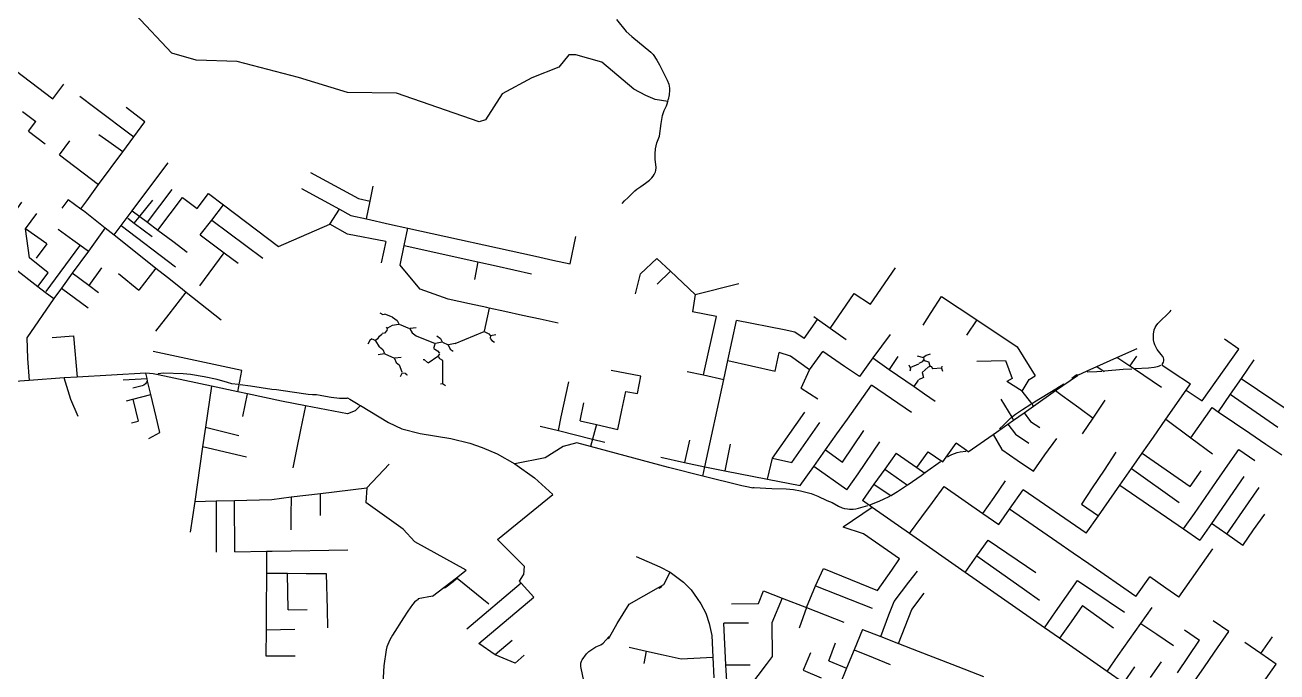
# Model space of a CAD drawing. Header units: metres. Extents: x 432891 to 477890, y 2556094 to 2581523.
# Drawn here: x 456458 to 461989, y 2569942 to 2572801 of the extents above; entities that cross this region are included whole.
import ezdxf

# ---------------------------------------------------------------- set-up
doc = ezdxf.new("R2010")
doc.units = ezdxf.units.M
for name, color, linetype in [('W10_PIPE_DN200', 8, 'Continuous'), ('W10_PIPE_DN250_400', 3, 'Continuous'), ('W10_PIPE_DN500_800', 30, 'Continuous')]:
    doc.layers.add(name, color=color, linetype=linetype)

msp = doc.modelspace()

# ---------------------------------------------------------------- linework, layer by layer
at = {"layer": 'W10_PIPE_DN200'}
for points in [[(459297.4, 2572463.2), (459242.5, 2572472.2), (459200.4, 2572489.1), (459148, 2572517.8), (459006.9, 2572636.8), (458891.3, 2572669.2), (458860.5, 2572669), (458816.2, 2572615.1), (458696.4, 2572567.8), (458566.7, 2572496.1), (458491.8, 2572381.8), (458464.2, 2572373.5), (458099, 2572499.8), (457882.3, 2572502.3), (457666.4, 2572568.2), (457394.8, 2572639.8), (457213.3, 2572645.4), (457106.2, 2572676.3), (456945.7, 2572846.7), (456847.9, 2573002.7), (456640.2, 2573168.2), (456537.2, 2573208.5), (456330.9, 2573219.4)], [(459071, 2572825), (459114.6, 2572771.7), (459138.7, 2572750.2), (459222.7, 2572680.6), (459232.9, 2572669.8), (459250, 2572645.1), (459261.7, 2572624.6), (459294.6, 2572557.3), (459301.9, 2572538.8), (459304.9, 2572522.1), (459305.3, 2572513), (459303.5, 2572492.9), (459299.3, 2572471.7)], [(456383.4, 2572625), (456580.7, 2572474.1)], [(456580.7, 2572474.1), (456629.9, 2572539.5)], [(456700.5, 2572486.1), (456766.9, 2572436)], [(459096.2, 2572012.2), (459106.3, 2572024.2), (459122.5, 2572039.1), (459151.7, 2572068.1), (459161.5, 2572075.7), (459178.2, 2572087), (459199.5, 2572101.8), (459217.4, 2572116), (459226.8, 2572125.3), (459232.6, 2572132.6), (459237.8, 2572140.5), (459243.9, 2572152.3), (459245.6, 2572158), (459246.2, 2572171.1), (459242.3, 2572208.4), (459242.1, 2572231.6), (459244, 2572253.4), (459246.2, 2572266.3), (459249.8, 2572279.8), (459260.5, 2572310.1), (459268.8, 2572365.3), (459275.1, 2572400.9), (459278.4, 2572413.6), (459281.9, 2572423.2), (459291.5, 2572444.2), (459296.3, 2572457.1), (459296.7, 2572459.3)], [(459297.4, 2572463.2), (459296.7, 2572459.3)], [(459297.9, 2572463.1), (459299.3, 2572471.7)], [(456447, 2572418.6), (456505.7, 2572374.2)], [(456766.9, 2572436), (456938, 2572306.6)], [(456938, 2572306.6), (456987.1, 2572373.5), (456904.9, 2572436.1)], [(456473.7, 2572331.5), (456505.7, 2572374.2)], [(456473.7, 2572331.5), (456547.2, 2572275.4)], [(456609.7, 2572227.6), (456655.8, 2572288.7)], [(456827.7, 2572285), (456784.1, 2572316.2)], [(456889.6, 2572240.8), (456827.7, 2572285)], [(456889.6, 2572240.8), (456938, 2572306.6)], [(456609.7, 2572227.6), (456782.9, 2572095.5)], [(456782.9, 2572095.5), (456889.6, 2572240.8)], [(457040.3, 2572125.2), (457090, 2572191.3)], [(456931.4, 2571980.3), (457040.3, 2572125.2)], [(457719.4, 2572148.7), (457930.9, 2572034.9), (457982.2, 2572023.2)], [(456730.9, 2572024.6), (456782.9, 2572095.5)], [(456999, 2571929.4), (457107.8, 2572073.9)], [(457679.9, 2572079), (457846.6, 2571987.3)], [(457982.2, 2572023.2), (457995.4, 2572088.7)], [(456441.5, 2572017.6), (456373.1, 2571919.1), (456400.7, 2571734.2), (456514.8, 2571645)], [(456646.5, 2572027.1), (456620.9, 2571991.2)], [(456648.9, 2572030.3), (456646.5, 2572027.1)], [(456648.9, 2572030.3), (456704.9, 2571989.3)], [(456704.9, 2571989.3), (456730.9, 2572024.6)], [(456967.2, 2571958.4), (457022.8, 2572027.3)], [(457282.7, 2571938.9), (457334.5, 2572005.9)], [(457334.5, 2572005.9), (457577.5, 2571821.6), (457805.2, 2571921.6)], [(457966.3, 2571944.1), (457982.2, 2572023.2)], [(456460.3, 2571899.7), (456509.5, 2571968)], [(456704.9, 2571989.3), (456716, 2571981.2), (456811.9, 2571904.4)], [(456911.6, 2571947.2), (456940.5, 2571925.3)], [(456940.5, 2571925.3), (456962.2, 2571952.1)], [(456964.6, 2571955.3), (456962.2, 2571952.1)], [(456964.8, 2571955.2), (456967.2, 2571958.4)], [(457805.2, 2571921.6), (457846.6, 2571987.3)], [(457846.6, 2571987.3), (457897.7, 2571959.2), (457966.3, 2571944.1)], [(457966.3, 2571944.1), (458068.2, 2571921.6)], [(456559.9, 2571705.6), (456477, 2571771.8), (456460.3, 2571899.7)], [(456554.6, 2571833.7), (456460.3, 2571899.7)], [(456603.9, 2571899.3), (456669, 2571851.8)], [(456882.6, 2571915.3), (457123.1, 2571732.2)], [(456940.5, 2571925.3), (457019.1, 2571865.7)], [(457044.8, 2571894.9), (457110.1, 2571845.7)], [(457231.9, 2571873.1), (457282.7, 2571938.9)], [(457282.7, 2571938.9), (457508.7, 2571770.3)], [(458051.6, 2571845), (457882.4, 2571876.9), (457805.2, 2571921.6)], [(458068.2, 2571921.6), (458149.3, 2571903.7)], [(458133, 2571826.1), (458149.3, 2571903.7)], [(458149.3, 2571903.7), (458713.1, 2571779.1)], [(456554.6, 2571833.7), (456507.3, 2571770.7)], [(456669, 2571851.8), (456700.3, 2571828.9)], [(456851.1, 2571873.3), (456997.4, 2571757.7), (457036.1, 2571726.9)], [(457110.1, 2571845.7), (457173.8, 2571797.8)], [(457231.9, 2571873.1), (457337.8, 2571794.1)], [(458051.6, 2571845), (458031, 2571749.7)], [(458866.8, 2571745.2), (458891.8, 2571867)], [(456698, 2571825.7), (456549.1, 2571623.2)], [(456700.3, 2571828.9), (456698, 2571825.7)], [(456700.3, 2571828.9), (456737.5, 2571801.8)], [(457230.7, 2571649), (457337.8, 2571794.1)], [(457337.8, 2571794.1), (457399.3, 2571748.2)], [(458143.1, 2571706.1), (458114.9, 2571739.5), (458133, 2571826.1)], [(458133, 2571826.1), (458459, 2571754)], [(458713.1, 2571779.1), (458790.4, 2571762.1)], [(456795.7, 2571728.5), (456740.1, 2571649.5)], [(457036.1, 2571726.9), (456960.8, 2571629.2)], [(457036.1, 2571726.9), (457087.4, 2571686)], [(458459, 2571754), (458443.2, 2571676.9)], [(458459, 2571754), (458539.5, 2571736.2)], [(458539.5, 2571736.2), (458617.7, 2571718.9)], [(458790.4, 2571762.1), (458866.8, 2571745.2)], [(459155, 2571613.1), (459177.4, 2571701.5), (459249.4, 2571768.8)], [(459249.4, 2571768.8), (459309.4, 2571712.9)], [(460193.6, 2571567.1), (460303.3, 2571728)], [(456514.8, 2571645), (456559.9, 2571705.6)], [(456740.1, 2571649.5), (456666.4, 2571703.8)], [(456870.4, 2571702.9), (456960.8, 2571629.2)], [(457087.4, 2571686), (457107.8, 2571669.8)], [(457107.8, 2571669.8), (457153.1, 2571633.7), (457169.5, 2571620.8)], [(458421, 2571569.1), (458326.9, 2571589.7), (458203.6, 2571634.3), (458143.1, 2571706.1)], [(458617.7, 2571718.9), (458696.1, 2571701.5)], [(459251.1, 2571655.6), (459309.4, 2571712.9)], [(459309.4, 2571712.9), (459419.4, 2571610.5)], [(456514.8, 2571645), (456546.8, 2571620), (456585.3, 2571592)], [(456618.9, 2571638.3), (456736.2, 2571550.7)], [(456782.9, 2571618), (456740.1, 2571649.5)], [(457094.5, 2571523.4), (457169.5, 2571620.8)], [(457169.5, 2571620.8), (457324.8, 2571498.3)], [(459419.4, 2571610.5), (459406.5, 2571534.2)], [(459419.4, 2571610.5), (459611.3, 2571658.9)], [(460014.6, 2571460.2), (460120.6, 2571615), (460193.6, 2571567.1)], [(458498, 2571552.2), (458421, 2571569.1)], [(460461.8, 2571530.8), (460506.6, 2571601.7)], [(460506.6, 2571601.7), (460663, 2571498.1)], [(457036.3, 2571447.9), (457094.5, 2571523.4)], [(458025.8, 2571529.3), (458038.8, 2571522.3), (458046.8, 2571523.3)], [(458080.9, 2571509.7), (458047.8, 2571523)], [(458081.8, 2571509.3), (458101.8, 2571495.3), (458109.8, 2571480.3)], [(458509.2, 2571549.8), (458487, 2571448.3)], [(458509.2, 2571549.8), (458498, 2571552.2)], [(458577.9, 2571534.7), (458509.2, 2571549.8)], [(458655.8, 2571517.7), (458577.9, 2571534.7)], [(458733.6, 2571500.6), (458655.8, 2571517.7)], [(458813.2, 2571483.2), (458733.6, 2571500.6)], [(459513.3, 2571513), (459406.5, 2571534.2)], [(459455.3, 2571254.7), (459513.3, 2571513)], [(459899.7, 2571416.4), (459958.7, 2571499.9)], [(459958.7, 2571499.9), (459943.3, 2571510.8)], [(460014.6, 2571460.2), (459958.7, 2571499.9)], [(460426.5, 2571474.7), (460461.8, 2571530.8)], [(461483.1, 2571303), (461484.4, 2571304.2), (461488.5, 2571311.3), (461489.6, 2571316.6), (461489.2, 2571325.1), (461487.7, 2571330.7), (461485.2, 2571335.6), (461478.2, 2571345.2), (461460.5, 2571366.4), (461449.2, 2571387.2), (461446.6, 2571396.4), (461444.6, 2571409.7), (461444.3, 2571434.8), (461447.1, 2571453.4), (461451.9, 2571464.6), (461455.9, 2571471.5), (461463.7, 2571481.8), (461517.6, 2571535.4), (461522, 2571540.3)], [(458057.8, 2571460.3), (458055.8, 2571451.3), (458046.8, 2571439.3), (458035.8, 2571437.3)], [(458052.8, 2571466.3), (458057.8, 2571460.3)], [(458080, 2571472.8), (458058.7, 2571460.8)], [(458109.8, 2571479.3), (458107.8, 2571477.3), (458080.8, 2571473.3)], [(458110.8, 2571479.3), (458156.8, 2571459.3)], [(458157.8, 2571458.3), (458167.8, 2571440.3), (458185.8, 2571427.3)], [(458185.8, 2571463.3), (458158.8, 2571459.3)], [(458358.8, 2571393.7), (458485.9, 2571447)], [(458486.8, 2571447.3), (458507.8, 2571436.3), (458514.8, 2571427.3)], [(459563.5, 2571317.8), (459602, 2571495.4)], [(459812.1, 2571453.7), (459602, 2571495.4)], [(459899.7, 2571416.4), (459859.4, 2571444.3), (459812.1, 2571453.7)], [(460086.2, 2571409.5), (460014.6, 2571460.2)], [(460663, 2571498.1), (460617.8, 2571429.9)], [(460663, 2571498.1), (460841.8, 2571379.6), (460921, 2571251.1)], [(456577, 2571419.9), (456672.6, 2571427.3), (456688.4, 2571245.5)], [(457989.8, 2571414.3), (457981.8, 2571407.3), (457972.8, 2571391.3)], [(457991.8, 2571414.3), (458005.8, 2571407.3)], [(458022.8, 2571425.3), (458015.8, 2571414.3), (458006.8, 2571407.3)], [(458023.3, 2571379.2), (458007.4, 2571405.5)], [(458023.6, 2571426), (458035.1, 2571436.7)], [(458186.7, 2571426.9), (458269.9, 2571393.7)], [(458264.2, 2571372.3), (458270.5, 2571392.4)], [(458300.8, 2571399.3), (458270.8, 2571393.3)], [(458277.8, 2571427.3), (458292.8, 2571416.3), (458300.8, 2571400.3)], [(458301.8, 2571399.3), (458326.8, 2571388.3)], [(458357.8, 2571393.3), (458328.8, 2571388.3)], [(458514.8, 2571427.3), (458512.8, 2571417.3)], [(458512.8, 2571416.3), (458519.8, 2571406.3), (458532.8, 2571399.3)], [(458537.8, 2571432.3), (458514.8, 2571427.3)], [(460279.7, 2571434), (460204, 2571329.6)], [(461820.9, 2571368.7), (461758, 2571413.3)], [(457398.3, 2571180.3), (457415.1, 2571274.2), (457024.3, 2571358.1)], [(458045.8, 2571348.3), (458017.8, 2571343.3)], [(458023.8, 2571378.3), (458038.8, 2571367.3), (458046.8, 2571349.3)], [(458047.8, 2571348.3), (458089.8, 2571328.3)], [(458239.7, 2571307.9), (458282, 2571337.8)], [(458263.8, 2571371.3), (458280.8, 2571361.3), (458288.8, 2571350.3)], [(458283.8, 2571338.3), (458282, 2571337.8)], [(458288.8, 2571348.3), (458283.8, 2571339.3)], [(458283.8, 2571338.3), (458289.8, 2571327.3), (458302.8, 2571319.3)], [(458327.8, 2571387.3), (458336.8, 2571368.3), (458349.8, 2571359.3)], [(459563.5, 2571317.8), (459771.8, 2571271.7), (459790, 2571353.9)], [(459923.5, 2571277.9), (459839.3, 2571338.2), (459790, 2571353.9)], [(459923.5, 2571277.9), (459983.5, 2571358.6)], [(460078.9, 2571292.7), (459983.5, 2571358.6)], [(460314.4, 2571336.6), (460276.6, 2571279.3)], [(460400.3, 2571339), (460428.3, 2571332)], [(460457.3, 2571347), (460439.3, 2571341), (460428.3, 2571332)], [(461282.4, 2571331.8), (461371.9, 2571372.2)], [(461338.8, 2571293.8), (461370.3, 2571337.2)], [(461659, 2571140.1), (461820.9, 2571368.7)], [(458090.8, 2571327.3), (458097.8, 2571309.3), (458111.8, 2571298.3)], [(458119.8, 2571332.3), (458091.8, 2571328.3)], [(458124.4, 2571266.3), (458112.2, 2571297.4)], [(458216.8, 2571323.3), (458220.8, 2571322.3), (458237.8, 2571308.3)], [(458302.9, 2571318.3), (458301.8, 2571217.3)], [(459545.6, 2571235.2), (459563.5, 2571317.8)], [(459887.5, 2571195.8), (459923.5, 2571277.9)], [(460144.5, 2571247.5), (460078.9, 2571292.7)], [(460204, 2571329.6), (460144.5, 2571247.5)], [(460204, 2571329.6), (460276.6, 2571279.3)], [(460276.6, 2571279.3), (460386, 2571203.6)], [(460362.3, 2571299), (460368.2, 2571286.5)], [(460368.2, 2571286.5), (460370.3, 2571282), (460367.3, 2571272)], [(460369.1, 2571286.9), (460406.4, 2571304.5)], [(460428.3, 2571322), (460421.3, 2571312), (460407.3, 2571305)], [(460422.1, 2571265.6), (460448.6, 2571289.3)], [(460428.3, 2571332), (460429.3, 2571323)], [(460429.3, 2571322), (460434.3, 2571317), (460451.3, 2571313)], [(460449.3, 2571290), (460458.1, 2571292.9)], [(460457.8, 2571293.8), (460451.7, 2571312)], [(460458.1, 2571292.9), (460458.3, 2571293), (460462.3, 2571292), (460467.3, 2571282)], [(460506.3, 2571284.9), (460468.3, 2571282)], [(460509.3, 2571293), (460507.3, 2571285)], [(460507.3, 2571285), (460512.3, 2571272)], [(460663.7, 2571315.8), (460789.6, 2571318.3), (460819.1, 2571239.2), (460796.3, 2571225.2)], [(461150.7, 2571272.4), (461193.5, 2571291.7)], [(461193.5, 2571291.7), (461282.4, 2571331.8)], [(461193.5, 2571291.7), (461225.4, 2571269.7)], [(461227.7, 2571273), (461309.5, 2571280), (461348.8, 2571282.2)], [(461338.8, 2571293.8), (461282.4, 2571331.8)], [(461359.8, 2571279.6), (461338.8, 2571293.8)], [(461359.8, 2571279.6), (461362, 2571282.9)], [(461478.8, 2571199.1), (461359.8, 2571279.6)], [(461362, 2571282.9), (461422.5, 2571286.2), (461447.4, 2571289.4), (461461.7, 2571292.5), (461470.4, 2571295), (461476.5, 2571297.8)], [(461480.9, 2571299.7), (461483.1, 2571303)], [(461480.9, 2571299.7), (461527, 2571269)], [(461887.4, 2571321.6), (461830.8, 2571239.4)], [(456692.7, 2571071.2), (456659.7, 2571145.6), (456630.7, 2571241.5)], [(456891.2, 2571233.8), (456996.7, 2571238.3)], [(456995.4, 2571226.2), (456992.8, 2571219.4), (456990.4, 2571216.1), (456982.8, 2571209.6), (456975, 2571206.5), (456934.4, 2571196.4)], [(456996.7, 2571238.3), (456990.8, 2571262.5)], [(456999.3, 2571227.2), (456995.4, 2571226.2)], [(456999.3, 2571227.2), (456996.7, 2571238.3)], [(457013.4, 2571168.8), (456999.3, 2571227.2)], [(457045.9, 2571255.4), (457046.7, 2571259.3)], [(457399.9, 2571212.2), (457371.2, 2571216.1), (457352.1, 2571220.7), (457306.9, 2571234.6), (457249.9, 2571246.7), (457189.4, 2571257.2), (457156.8, 2571259.4), (457069.4, 2571262.1), (457046.7, 2571259.3)], [(458124.8, 2571264.3), (458114.8, 2571246.3)], [(458125.8, 2571264.3), (458136.8, 2571262.3), (458141.8, 2571257.3), (458147.8, 2571255.3)], [(458827.3, 2571070.1), (458860, 2571223.8)], [(459112.8, 2571182.1), (459163.9, 2571172.1), (459179.1, 2571249.7), (459047.7, 2571274.6)], [(459383.7, 2571270.3), (459455.3, 2571254.7)], [(459455.3, 2571254.7), (459545.6, 2571235.2)], [(459461.9, 2570848.4), (459545.6, 2571235.2)], [(460386, 2571203.6), (460405.7, 2571232.1)], [(460427.3, 2571243), (460406.3, 2571233)], [(460421.3, 2571265), (460428.3, 2571244)], [(460863.2, 2571183.6), (460796.3, 2571225.2)], [(460863.2, 2571183.6), (460894.4, 2571234.7), (460921, 2571251.1)], [(461011.6, 2571185.3), (461108.2, 2571252.8)], [(461083.6, 2571240.5), (461095.4, 2571249.7), (461105.9, 2571256.1)], [(461108.2, 2571252.8), (461105.9, 2571256.1)], [(461108.2, 2571252.8), (461110.1, 2571254.1), (461150.7, 2571272.4)], [(461150.7, 2571272.4), (461152.3, 2571268.8)], [(461152.3, 2571268.8), (461193.6, 2571270.1), (461215.1, 2571271.9)], [(461225.4, 2571269.7), (461227.7, 2571273)], [(461527, 2571269), (461607.2, 2571215.7)], [(461830.8, 2571239.4), (461783.1, 2571170.1)], [(461830.8, 2571239.4), (462043.9, 2571096.1)], [(456933.8, 2571148.1), (457013.4, 2571168.8)], [(457037.2, 2571070.1), (457013.4, 2571168.8)], [(457281.3, 2571205.2), (457255, 2571023.7)], [(457881, 2571150.5), (457872.8, 2571149.9), (457846.9, 2571150.2), (457809.8, 2571154.8), (457784.7, 2571159.1), (457761.7, 2571164.3), (457744.9, 2571166.5), (457728.2, 2571166.5), (457708.7, 2571168.6), (457637.5, 2571179.1), (457569.3, 2571188.3), (457547.7, 2571190.5), (457454, 2571204.9), (457407.9, 2571211.1)], [(457420, 2571071.7), (457441, 2571171.2)], [(458293.8, 2571215.3), (458301.8, 2571216.3)], [(458301.8, 2571216.3), (458315.8, 2571208.3)], [(459095.4, 2571098.9), (459112.8, 2571182.1)], [(459887.5, 2571195.8), (459960.5, 2571149.3)], [(460091.5, 2571059.7), (460198.5, 2571210.2)], [(460375.2, 2571088.3), (460198.5, 2571210.2)], [(460386, 2571203.6), (460432.8, 2571171.2)], [(460432.8, 2571171.2), (460479.1, 2571139.1)], [(460906, 2571128.2), (460863.2, 2571183.6)], [(460909.2, 2571130.6), (460918.1, 2571136.4), (461012.8, 2571193.8), (461016.9, 2571196.2), (461048, 2571215.6)], [(460914.4, 2571117.4), (461011.6, 2571185.3)], [(461011.6, 2571185.3), (461040.6, 2571164.2)], [(461498.7, 2571058.7), (461588.9, 2571187.7)], [(461588.9, 2571187.7), (461607.2, 2571215.7)], [(461588.9, 2571187.7), (461659, 2571140.1)], [(461783.1, 2571170.1), (461729.6, 2571092.3)], [(461783.1, 2571170.1), (461993.8, 2571024.5)], [(456905.4, 2571140.6), (456933.8, 2571148.1)], [(456933.8, 2571148.1), (456957.7, 2571050.3)], [(457697.1, 2571118.8), (457675, 2571012.1)], [(457883.1, 2571153.9), (457881, 2571150.5)], [(457883.1, 2571153.9), (457893.5, 2571147.5), (457929.9, 2571125.6), (457938.6, 2571120.3), (457939.9, 2571119.5)], [(458910, 2571051.6), (458926.5, 2571131.2)], [(460769.5, 2571147.9), (460817.6, 2571068.8)], [(460821, 2571070.8), (460833.6, 2571081.2), (460865, 2571102.5), (460902.4, 2571126.3)], [(460872, 2571087.8), (460914.4, 2571117.4)], [(460906, 2571128.2), (460909.2, 2571130.6)], [(460914.4, 2571117.4), (460906, 2571128.2)], [(461040.6, 2571164.2), (461114.2, 2571110.7)], [(461177.9, 2571064.4), (461230.2, 2571142.7)], [(457005, 2570973.4), (457054.1, 2571000), (457037.2, 2571070.1)], [(458814.2, 2571008.7), (458827.3, 2571070.1)], [(458982.3, 2571035.4), (459077.7, 2571014.1), (459095.4, 2571098.9)], [(459760.2, 2570886.4), (459902.8, 2571090.7)], [(460045, 2570994.3), (460091.5, 2571059.7)], [(460763.3, 2571016.6), (460782.7, 2571033.6), (460814, 2571065.1), (460814.8, 2571065.7)], [(460818.2, 2571067.8), (460814.8, 2571065.7)], [(460817.6, 2571068.8), (460821, 2571070.8)], [(460818.2, 2571067.8), (460825.7, 2571055.4)], [(460825.7, 2571055.4), (460872, 2571087.8)], [(460872, 2571087.8), (460900, 2571049.2), (460941.7, 2571022.1)], [(461114.2, 2571110.7), (461177.9, 2571064.4)], [(461130.8, 2570994), (461177.9, 2571064.4)], [(461443.4, 2570979.6), (461498.7, 2571058.7)], [(461498.7, 2571058.7), (461609.6, 2570976.2)], [(461609.6, 2570976.2), (461702.7, 2571110.5)], [(461702.7, 2571110.5), (461729.6, 2571092.3)], [(461729.6, 2571092.3), (461801.3, 2571043.7)], [(456928.9, 2571043.1), (456957.7, 2571050.3)], [(457255, 2571023.7), (457242.5, 2570937.1)], [(457255, 2571023.7), (457402.3, 2570987.7)], [(457675, 2571012.1), (457657.1, 2570925.5)], [(458734.5, 2571028.4), (458814.2, 2571008.7)], [(458814.2, 2571008.7), (458965.6, 2570971.1)], [(458910, 2571051.6), (458982.3, 2571035.4)], [(458982.3, 2571035.4), (458965.6, 2570971.1)], [(459760.2, 2570886.4), (459846.4, 2570867.4), (459969.9, 2571045.2)], [(460069.2, 2570868.6), (460164, 2571009.2)], [(460735.3, 2570992.2), (460800.4, 2571037.7)], [(460800.4, 2571037.7), (460825.7, 2571055.4)], [(460800.4, 2571037.7), (460834.6, 2570992.6), (460893.4, 2570952.7)], [(461801.3, 2571043.7), (461869.8, 2570997.3)], [(458965.6, 2570971.1), (458957, 2570938.1)], [(458965.6, 2570971.1), (459019.8, 2570957.6)], [(459393.8, 2570967), (459372, 2570868.2)], [(459573.3, 2570948.9), (459549.3, 2570831.3)], [(459994.4, 2570923.1), (460045, 2570994.3)], [(460138.3, 2570818.2), (460235.2, 2570959.5)], [(460512.8, 2570870.9), (460571.6, 2570952.7)], [(460617.5, 2570921), (460571.6, 2570952.7)], [(460625.5, 2570915.5), (460735.3, 2570992.2)], [(460735.3, 2570992.2), (460773.7, 2570925.7), (460842, 2570878.8)], [(460964.2, 2570901.5), (461016.3, 2570974.1)], [(461393.9, 2570908.8), (461443.4, 2570979.6)], [(461609.6, 2570976.2), (461704.2, 2570905.7)], [(461869.8, 2570997.3), (461941, 2570949)], [(461941, 2570949), (462010.7, 2570901.8)], [(457242.5, 2570937.1), (457230.3, 2570853.1)], [(457436.7, 2570891.9), (457242.5, 2570937.1)], [(457657.1, 2570925.5), (457640.4, 2570844.5)], [(459267.3, 2570891.2), (459372, 2570868.2)], [(459942.4, 2570850), (459994.4, 2570923.1)], [(459994.4, 2570923.1), (460069.2, 2570868.6)], [(460306.5, 2570909.8), (460256.1, 2570838.9)], [(460306.5, 2570909.8), (460398.9, 2570845.4)], [(460398.9, 2570845.4), (460448.5, 2570915.5), (460512.8, 2570870.9)], [(460533.4, 2570892.7), (460537.6, 2570895.3), (460552.8, 2570902.6), (460576.7, 2570911.7), (460589.3, 2570914.8), (460615.2, 2570917.8)], [(460617.5, 2570921), (460615.2, 2570917.8)], [(460625.5, 2570915.5), (460617.5, 2570921)], [(460913, 2570830), (460964.2, 2570901.5)], [(461276.9, 2570912.9), (461225.3, 2570834.6)], [(461346.6, 2570841.2), (461393.9, 2570908.8)], [(461393.9, 2570908.8), (461606.6, 2570762.2)], [(461771.7, 2570855.4), (461820.4, 2570925.8)], [(461820.4, 2570925.8), (461891.4, 2570876.5)], [(457230.3, 2570853.1), (457207.5, 2570695.5)], [(458066.9, 2570860.3), (457967.6, 2570756.5)], [(458622.3, 2570862.7), (458708.9, 2570800.6), (458789.9, 2570726.5)], [(459372, 2570868.2), (459461.9, 2570848.4)], [(459461.9, 2570848.4), (459549.3, 2570831.3)], [(459738.9, 2570794.2), (459760.2, 2570886.4)], [(459738.9, 2570794.2), (459882.7, 2570766), (459942.4, 2570850)], [(460089.6, 2570747.2), (459942.4, 2570850)], [(460256.1, 2570838.9), (460208.7, 2570772)], [(460256.1, 2570838.9), (460357.3, 2570768)], [(460398.9, 2570845.4), (460433.6, 2570821.2)], [(460435.9, 2570824.5), (460503.1, 2570872.8)], [(460842, 2570878.8), (460913, 2570830)], [(461346.6, 2570841.2), (461557.4, 2570691.1)], [(461722.4, 2570784.2), (461771.7, 2570855.4)], [(459624.6, 2570764.1), (459452.9, 2570807.1)], [(459549.3, 2570831.3), (459738.9, 2570794.2)], [(460089.6, 2570747.2), (460138.3, 2570818.2)], [(460359.6, 2570771.3), (460417, 2570810.9), (460429, 2570819.5)], [(460433.6, 2570821.2), (460435.9, 2570824.5)], [(460739.8, 2570713.4), (460790.4, 2570786.4)], [(461225.3, 2570834.6), (461172.9, 2570755.2)], [(461606.6, 2570762.2), (461654.6, 2570831.6)], [(461624.8, 2570643.1), (461722.4, 2570784.2)], [(461842.7, 2570805.6), (461699.8, 2570597.9)], [(457633.1, 2570715.6), (457763, 2570731.5)], [(457763, 2570731.5), (457967.6, 2570756.5)], [(457763.2, 2570633.4), (457763, 2570731.5)], [(457967.6, 2570756.5), (457963.4, 2570691)], [(458545.7, 2570527.5), (458789.9, 2570726.5)], [(459673.2, 2570753.9), (459654.1, 2570759.5), (459624.6, 2570764.1)], [(459673.2, 2570753.9), (459674.3, 2570757.7)], [(459674.3, 2570757.7), (459679.1, 2570757.3), (459758.1, 2570753.5), (459821.5, 2570751.9), (459853.2, 2570748.8), (459884.4, 2570742.6), (459930.6, 2570730.7), (459960.4, 2570719.6), (460000, 2570700.4), (460023.6, 2570691.2), (460051.8, 2570674.8), (460067.8, 2570668.1), (460078.6, 2570665), (460091.9, 2570662.6), (460101.3, 2570661.8), (460116.5, 2570662.1), (460129.1, 2570663.8), (460140.9, 2570666.4), (460181.2, 2570678.2)], [(460208.7, 2570772), (460157.4, 2570699.8)], [(460208.7, 2570772), (460284.2, 2570720.8)], [(460284.2, 2570720.8), (460286.5, 2570724.1)], [(460286.5, 2570724.1), (460313, 2570740), (460352.6, 2570766.4)], [(460357.3, 2570768), (460359.6, 2570771.3)], [(461172.9, 2570755.2), (461125.8, 2570683.8)], [(461295.2, 2570767.6), (461577, 2570574.1)], [(461863, 2570689), (461910.7, 2570758.1)], [(457207.5, 2570695.5), (457187.8, 2570560)], [(457207.5, 2570695.5), (457301.8, 2570698.2)], [(457301.8, 2570698.2), (457383.1, 2570700.5)], [(457301.8, 2570698.2), (457302.4, 2570558.2)], [(457383.1, 2570700.5), (457547.7, 2570705.1)], [(457385.2, 2570472.9), (457383.1, 2570700.5)], [(457547.7, 2570705.1), (457633.1, 2570715.6)], [(457633.1, 2570715.6), (457632.9, 2570633.5)], [(458407.5, 2570392.6), (458180.6, 2570516.7), (458129, 2570573.8), (457963.4, 2570691)], [(460188.6, 2570678), (460157.4, 2570699.8)], [(460188.6, 2570678), (460190.9, 2570681.2)], [(460200.5, 2570669.7), (460188.6, 2570678)], [(460190.9, 2570681.2), (460224.3, 2570693.7), (460247.3, 2570703.7), (460278.8, 2570719.6), (460278.9, 2570719.6)], [(460690.4, 2570642.2), (460739.8, 2570713.4)], [(461125.8, 2570683.8), (461200.6, 2570632.4)], [(461767.5, 2570550.7), (461863, 2570689)], [(457632.9, 2570633.5), (457632.7, 2570571.1)], [(461016.5, 2570517.5), (460808.1, 2570661.2)], [(461577, 2570574.1), (461624.8, 2570643.1)], [(461886.4, 2570570), (461935.3, 2570639.1)], [(457302.4, 2570558.2), (457302.8, 2570471.5)], [(461577, 2570574.1), (461649.3, 2570524.5)], [(461699.8, 2570597.9), (461649.3, 2570524.5)], [(461767.5, 2570550.7), (461699.8, 2570597.9)], [(461838, 2570501.6), (461886.4, 2570570)], [(458545.7, 2570527.5), (458663.8, 2570409.3), (458660.2, 2570371.6)], [(460612.4, 2570382), (460366.1, 2570554)], [(460664, 2570455.6), (460712.8, 2570525.2)], [(460712.8, 2570525.2), (460924, 2570381.5)], [(461089.5, 2570467.2), (461016.5, 2570517.5)], [(461838, 2570501.6), (461767.5, 2570550.7)], [(457385.2, 2570472.9), (457524.8, 2570475.4)], [(457524.8, 2570475.4), (457524.2, 2570377.9)], [(457524.8, 2570475.4), (457549.5, 2570475.8)], [(457549.5, 2570475.8), (457883.8, 2570481.6)], [(459157.5, 2570452.6), (459262.8, 2570407.4), (459308.1, 2570383.7)], [(460612.4, 2570382), (460664, 2570455.6)], [(460664, 2570455.6), (460873.2, 2570306.8)], [(461158.5, 2570419.6), (461089.5, 2570467.2)], [(461555.7, 2570273.5), (461705.8, 2570485.7)], [(458364, 2570359), (458407.5, 2570392.6)], [(461366.1, 2570276.5), (461158.5, 2570419.6)], [(457524.2, 2570377.9), (457523.1, 2570215.3)], [(457618.2, 2570377.2), (457524.2, 2570377.9)], [(457700.4, 2570376.7), (457618.2, 2570377.2)], [(457620, 2570217), (457618.2, 2570377.2)], [(457794.1, 2570219.8), (457789.7, 2570376.1), (457700.4, 2570376.7)], [(458258.7, 2570277.7), (458364, 2570359)], [(458364.1, 2570353.8), (458348.8, 2570340.8), (458318, 2570317.6), (458310.7, 2570312.8)], [(458364, 2570359), (458366.6, 2570356.9)], [(458366.6, 2570356.9), (458364.1, 2570353.8)], [(458366.6, 2570356.9), (458507.7, 2570244.1)], [(458642.6, 2570344), (458660.2, 2570371.6)], [(458650.5, 2570335.2), (458642.6, 2570344)], [(459257.1, 2570316), (459279.7, 2570328.8), (459308.1, 2570383.7)], [(459308.1, 2570383.7), (459367.9, 2570339.6), (459400.9, 2570305), (459426.9, 2570267.7)], [(460274.5, 2570195.5), (460298.2, 2570253.1), (460363.4, 2570338.9)], [(460363.4, 2570338.9), (460401, 2570388.4)], [(460961.9, 2570137.8), (460612.4, 2570382)], [(461011.3, 2570208.6), (461107.4, 2570346.4)], [(461107.4, 2570346.4), (461175.9, 2570300.5)], [(461366.1, 2570276.5), (461427, 2570362.3)], [(461498.2, 2570313.2), (461427, 2570362.3)], [(458650.5, 2570335.2), (458410.3, 2570132)], [(458706, 2570273.5), (458650.5, 2570335.2)], [(459040.1, 2570096.1), (459074.8, 2570156), (459126.7, 2570241.8), (459257.1, 2570316)], [(459257.1, 2570316), (459259.1, 2570312.5)], [(459259.1, 2570312.5), (459264.7, 2570315), (459270.2, 2570318.2), (459272.1, 2570319.9)], [(459579.8, 2570244), (459698.6, 2570244.7), (459721.3, 2570300.8)], [(459721.3, 2570300.8), (459803.5, 2570268.7)], [(459950.4, 2570323.2), (460200.2, 2570224.8)], [(460317.1, 2570068.4), (460376.4, 2570218.7), (460430.9, 2570291.2)], [(460873.2, 2570306.8), (460940, 2570259.3)], [(461175.9, 2570300.5), (461316.3, 2570206.4)], [(461555.7, 2570273.5), (461498.2, 2570313.2)], [(458192.9, 2570261), (458187.4, 2570257.7), (458178.7, 2570250.4), (458169.6, 2570240.1), (458149.1, 2570211.1), (458129.6, 2570181.5), (458080.7, 2570104.5), (458069.6, 2570085), (458056.6, 2570053.1), (458052.9, 2570039.8), (458043.4, 2569969.9), (458035.9, 2569839.6), (458033.2, 2569818.8), (458022.3, 2569768.1), (457997.8, 2569667), (457990.4, 2569626.2), (457986.9, 2569592.7), (457984, 2569484.5)], [(458194.2, 2570264.8), (458192.9, 2570261)], [(458258.7, 2570277.7), (458194.2, 2570264.8)], [(458463.3, 2570068.5), (458706, 2570273.5)], [(459426.9, 2570267.7), (459443.9, 2570243.3), (459465.5, 2570201.6), (459480.3, 2570156.5)], [(459911.3, 2570226.7), (459878.7, 2570136.2)], [(459911.3, 2570226.7), (460075, 2570162.8)], [(461130.9, 2570236.5), (461079.4, 2570163.4)], [(461130.9, 2570236.5), (461267.3, 2570137.4)], [(461388, 2570156.7), (461437.8, 2570227.5)], [(457523.1, 2570215.3), (457522.6, 2570128.1)], [(457620, 2570217), (457704.6, 2570218.4)], [(457796.4, 2570137), (457794.1, 2570219.8)], [(460238.5, 2570099.1), (460274.5, 2570195.5)], [(460961.9, 2570137.8), (461011.3, 2570208.6)], [(457522.6, 2570128.1), (457521.8, 2570013.4), (457651.4, 2570013.4)], [(457522.6, 2570128.1), (457649.6, 2570132.2)], [(459480.3, 2570156.5), (459491.8, 2570103.6), (459496.7, 2570008.5)], [(459654.3, 2570158.5), (459545.6, 2570157.3)], [(459554.8, 2569974.1), (459545.6, 2570157.3)], [(460158.5, 2570130.3), (460121.5, 2570040)], [(460158.5, 2570130.3), (460238.5, 2570099.1)], [(461028.6, 2570091.3), (460961.9, 2570137.8)], [(461079.4, 2570163.4), (461028.6, 2570091.3)], [(461338.2, 2570085.9), (461388, 2570156.7)], [(461388, 2570156.7), (461458.1, 2570108.8)], [(461581.6, 2570128.2), (461647.9, 2570082.3)], [(461777, 2570120.8), (461707.3, 2570169)], [(461714, 2570029.9), (461777, 2570120.8)], [(458535.1, 2570018.8), (458463.3, 2570068.5)], [(458609.9, 2570081.1), (458535.1, 2570018.8)], [(459017.2, 2569693.9), (458996.1, 2569716.2), (458969.9, 2569747.5), (458958.1, 2569768.3), (458955, 2569775.5), (458951.6, 2569789.1), (458942.7, 2569839.7), (458922.6, 2569924.1), (458913.1, 2569967.2), (458913, 2569980.8), (458915.8, 2569990), (458919.9, 2569996.4), (458938.5, 2570022), (458944.7, 2570028.9), (458949.5, 2570032.8), (458980.4, 2570053.6), (459002, 2570062.8), (459012, 2570069.1), (459036.6, 2570098.1)], [(459035.9, 2570088.9), (459040.1, 2570096.1)], [(459040.1, 2570096.1), (459036.6, 2570098.1)], [(460008.9, 2569992.3), (460039.2, 2570070.5)], [(460238.5, 2570099.1), (460317.1, 2570068.4)], [(460317.1, 2570068.4), (460403.8, 2570034.6)], [(461238.6, 2569944.5), (461028.6, 2570091.3)], [(461288.3, 2570015.1), (461338.2, 2570085.9)], [(461458.1, 2570108.8), (461531.6, 2570058.6)], [(461549.4, 2569938.7), (461647.9, 2570082.3)], [(461917.6, 2570023.8), (461847.1, 2570072.5)], [(461917.6, 2570023.8), (461970, 2570098.1)], [(458622.9, 2569981.8), (458535.1, 2570018.8)], [(458662.5, 2570015.9), (458622.9, 2569981.8)], [(459127, 2570051.5), (459204, 2570034.6)], [(459194, 2569980.5), (459204, 2570034.6)], [(459204, 2570034.6), (459277.3, 2570018.6)], [(459277.3, 2570018.6), (459357.2, 2570001.1), (459496.7, 2570008.5)], [(459496.7, 2570008.5), (459501.5, 2569916.6)], [(459928.9, 2570026.6), (459896, 2569949.9), (459975.6, 2569916.3)], [(460121.5, 2570040), (460088, 2569958.5)], [(460121.5, 2570040), (460205.4, 2570005.7)], [(460205.4, 2570005.7), (460280.8, 2569974.9)], [(460403.8, 2570034.6), (460552.6, 2569976.6)], [(461238.6, 2569944.5), (461288.3, 2570015.1)], [(461665.8, 2569960.4), (461714, 2570029.9)], [(461985.7, 2569976.8), (461917.6, 2570023.8)], [(459554.8, 2569974.1), (459661.2, 2569974.6)], [(459559.5, 2569878.7), (459554.8, 2569974.1)], [(460008.9, 2569992.3), (460088, 2569958.5)], [(460088, 2569958.5), (460056.6, 2569882.1)], [(460552.6, 2569976.6), (460692.3, 2569922.1)], [(461360.4, 2569965.5), (461311.4, 2569893.7)], [(461430.1, 2569917.4), (461480, 2569986.8)], [(461617.9, 2569891.3), (461665.8, 2569960.4)], [(461922.7, 2569886.6), (461985.7, 2569976.8)], [(461311.4, 2569893.7), (461238.6, 2569944.5)]]:
    msp.add_lwpolyline(points, dxfattribs=at)
at = {"layer": 'W10_PIPE_DN250_400'}
for points in [[(457218.3, 2571990), (457268, 2572056.3)], [(457268, 2572056.3), (457334.5, 2572005.9)], [(457044.8, 2571894.9), (457153.9, 2572038.9)], [(457153.9, 2572038.9), (457218.3, 2571990)], [(456882.6, 2571915.3), (456931.4, 2571980.3)], [(456931.4, 2571980.3), (456964.6, 2571955.3)], [(456964.8, 2571955.2), (456999, 2571929.4)], [(456811.9, 2571904.4), (456737.5, 2571801.8)], [(456811.9, 2571904.4), (456851.1, 2571873.3)], [(456851.1, 2571873.3), (456882.6, 2571915.3)], [(456999, 2571929.4), (457044.8, 2571894.9)], [(456737.5, 2571801.8), (456666.4, 2571703.8)], [(456666.4, 2571703.8), (456618.9, 2571638.3)], [(456618.9, 2571638.3), (456585.3, 2571592)], [(456585.3, 2571592), (456465.3, 2571418.6)], [(456465.3, 2571418.6), (456468.9, 2571327.3)], [(456468.9, 2571327.3), (456475.4, 2571230.8)], [(456630.7, 2571241.5), (456475.4, 2571230.8)], [(456688.4, 2571245.5), (456630.7, 2571241.5)], [(456990.8, 2571262.5), (456688.4, 2571245.5)], [(457045.9, 2571255.4), (457024.5, 2571259.9), (456990.8, 2571262.5)], [(457281.3, 2571205.2), (457045.9, 2571255.4)], [(457398.3, 2571180.3), (457281.3, 2571205.2)], [(457441, 2571171.2), (457398.3, 2571180.3)], [(457697.1, 2571118.8), (457591, 2571139.3), (457441, 2571171.2)], [(457939.9, 2571119.5), (457916.9, 2571096.5), (457883.2, 2571082.9), (457697.1, 2571118.8)], [(457939.9, 2571119.5), (458063.7, 2571044.2), (458123.1, 2571016), (458204.4, 2570996.3), (458339, 2570973.7), (458423.7, 2570952.9), (458477.4, 2570934.5), (458543.9, 2570906.5), (458622.3, 2570862.7)], [(458957, 2570938.1), (458895.4, 2570954.7), (458836.1, 2570939.2), (458756.6, 2570888.3), (458622.3, 2570862.7)], [(459452.9, 2570807.1), (459301.3, 2570845.1), (458957, 2570938.1)], [(459452.9, 2570807.1), (459461.9, 2570848.4)], [(461295.2, 2570767.6), (461346.6, 2570841.2)], [(460466.8, 2570691.3), (460518.6, 2570761.9)], [(460518.6, 2570761.9), (460690.4, 2570642.2)], [(460808.1, 2570661.2), (460868.7, 2570747.7)], [(461147, 2570555.6), (460868.7, 2570747.7)], [(461200.6, 2570632.4), (461295.2, 2570767.6)], [(460366.1, 2570554), (460200.5, 2570669.7)], [(460420.6, 2570628.3), (460466.8, 2570691.3)], [(460366.1, 2570554), (460420.6, 2570628.3)], [(460690.4, 2570642.2), (460760.5, 2570593.3)], [(460760.5, 2570593.3), (460808.1, 2570661.2)], [(461147, 2570555.6), (461200.6, 2570632.4)]]:
    msp.add_lwpolyline(points, dxfattribs=at)
at = {"layer": 'W10_PIPE_DN500_800'}
for points in [[(456475.4, 2571230.8), (456271.8, 2571215.3), (456271.8, 2571215.3)], [(460200.5, 2570669.7), (460072.7, 2570582.1)], [(460322, 2570442.8), (460161.9, 2570553.1), (460072.7, 2570582.1)], [(459950.4, 2570323.2), (459986.4, 2570399.7)], [(459986.4, 2570399.7), (460224.9, 2570302.4)], [(460224.9, 2570302.4), (460287.4, 2570392.7)], [(460287.4, 2570392.7), (460322, 2570442.8)], [(459911.3, 2570226.7), (459950.4, 2570323.2)], [(459803.5, 2570268.7), (459757.5, 2570159.7)], [(459803.5, 2570268.7), (459911.3, 2570226.7)], [(459757.5, 2570159.7), (459759.2, 2570011), (459732.6, 2569974.9)], [(459732.6, 2569974.9), (459658.5, 2569878.7)]]:
    msp.add_lwpolyline(points, dxfattribs=at)

doc.saveas('drawing.dxf')
